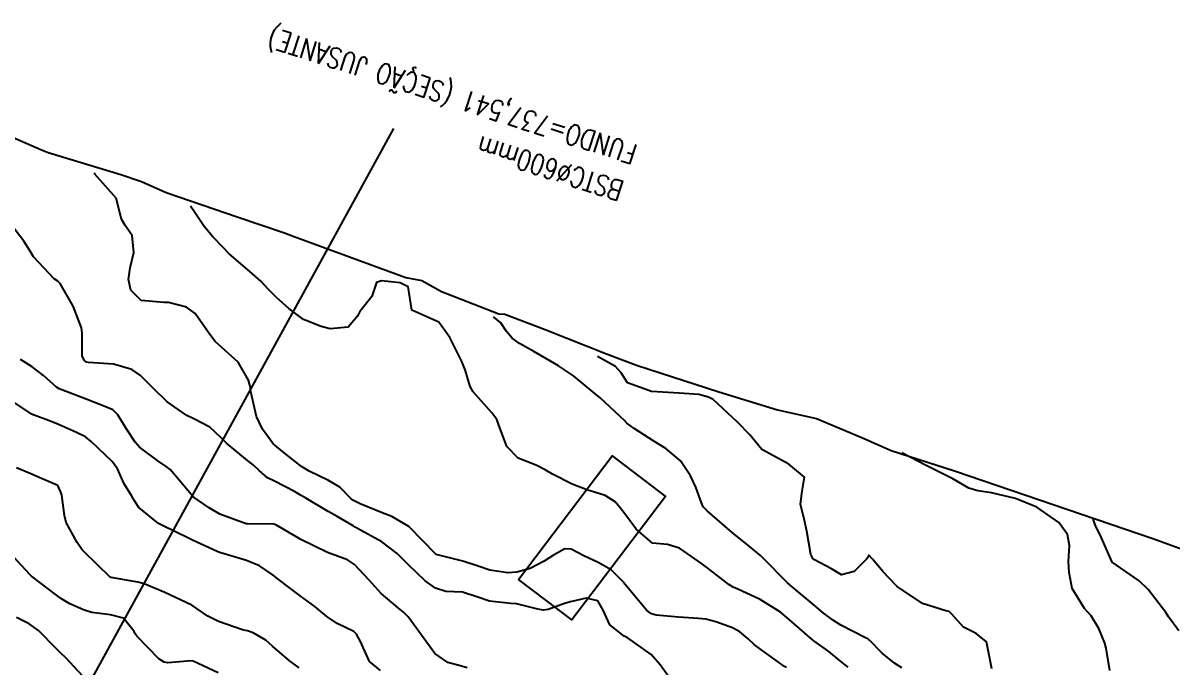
# Model space of a CAD drawing. Header units: metres. Extents: x 298520 to 308411, y 7433745 to 7450750.
# Drawn here: x 304308.5 to 304393.5, y 7440074.7 to 7440122.3 of the extents above; entities that cross this region are included whole.
import ezdxf

# ---------------------------------------------------------------- set-up
doc = ezdxf.new("R2010")
doc.units = ezdxf.units.M
doc.header["$LTSCALE"] = 10
doc.linetypes.add('CONTINUO', pattern=[0])
for name, color, linetype in [('Area', 45, 'Continuous'), ('Curvas de Nivel 1m', 11, 'Continuous'), ('Curvas de Nivel 5m', 15, 'Continuous'), ('Edificações', 30, 'Continuous'), ('TEXTO', 45, 'Continuous')]:
    doc.layers.add(name, color=color, linetype=linetype)
doc.styles.add('ROMANS', font='romans', dxfattribs={"height": 0.2})

msp = doc.modelspace()

# ---------------------------------------------------------------- linework, layer by layer
at = {"layer": 'Area'}
msp.add_polyline3d([(304307.754, 7440113.824, 772.359), (304309.897, 7440112.911, 755.918), (304310.396, 7440112.714, 773.395), (304315.753, 7440111.082, 756.626), (304317.291, 7440110.565, 775.229), (304319.106, 7440109.758, 757.45), (304324.436, 7440107.919, 757.107), (304327.874, 7440106.767, 767.367), (304328.515, 7440106.528, 769.318), (304336.832, 7440103.457, 757.286), (304338.003, 7440103.256, 757.267), (304339.473, 7440102.442, 775.46), (304343.703, 7440100.777, 757.475), (304344.139, 7440100.755, 757.224), (304347.127, 7440099.62, 773.019), (304351.654, 7440097.826, 758.749), (304353.89, 7440096.989, 758.278), (304359.958, 7440095.031, 774.317), (304364.307, 7440093.688, 759.476), (304367.201, 7440093.041, 774.747), (304370.598, 7440091.622, 762.92), (304372.697, 7440090.681, 774.768), (304377.379, 7440089.171, 763.388), (304392.059, 7440084.177, 777.798), (304395.366, 7440082.983, 761.29)], dxfattribs=at)
at = {"layer": 'Curvas de Nivel 1m', "flags": 128}
for points, elevation in [([(304364.962, 7440074.656), (304364.833, 7440074.731), (304362.976, 7440076.056), (304362.578, 7440076.355), (304362.129, 7440076.763), (304361.51, 7440077.294), (304360.991, 7440077.593), (304359.756, 7440078.032), (304358.997, 7440078.211), (304358.467, 7440078.277), (304356.998, 7440078.38), (304355.33, 7440078.516), (304355.001, 7440078.626), (304354.659, 7440078.853), (304353.032, 7440080.819), (304352.998, 7440080.871), (304352.02, 7440081.863), (304351.048, 7440082.401), (304349.991, 7440082.911), (304349.06, 7440083.398), (304348.575, 7440083.413), (304347.746, 7440082.94), (304347.048, 7440082.504), (304346.028, 7440081.975), (304345.04, 7440081.692), (304344.362, 7440081.654), (304343.041, 7440081.848), (304342.172, 7440082.131), (304341.048, 7440082.496), (304339.084, 7440083.009), (304339.053, 7440083.021), (304339.025, 7440083.04), (304337.082, 7440085.032), (304337.046, 7440085.061), (304335.809, 7440085.798), (304335.093, 7440086.077), (304333.457, 7440086.749), (304333.101, 7440086.914), (304332.969, 7440086.98), (304332.796, 7440087.115), (304331.96, 7440087.976), (304331.116, 7440088.471), (304329.696, 7440089.154), (304329.128, 7440089.514), (304327.708, 7440090.611), (304327.151, 7440091.073), (304327.091, 7440091.12), (304327.032, 7440091.182), (304326.229, 7440092.259), (304325.788, 7440093.201), (304325.381, 7440095.026), (304325.358, 7440095.208), (304325.34, 7440095.344), (304325.21, 7440095.876), (304324.429, 7440097.218), (304323.234, 7440098.301), (304322.742, 7440098.742), (304322.338, 7440099.244), (304321.266, 7440100.802), (304320.614, 7440101.267), (304319.276, 7440101.615), (304318.937, 7440101.623), (304317.278, 7440101.772), (304316.515, 7440102.541), (304316.319, 7440103.315), (304316.45, 7440104.169), (304316.727, 7440105.309), (304316.594, 7440106.57), (304316.078, 7440107.319), (304315.802, 7440107.777), (304315.424, 7440109.329), (304313.853, 7440111.112), (304313.833, 7440111.2)], 756), ([(304369.523, 7440074.674), (304368.967, 7440075.117), (304368.102, 7440075.821), (304366.982, 7440076.63), (304366.875, 7440076.711), (304364.999, 7440078.345), (304364.516, 7440078.735), (304363.017, 7440079.682), (304361.376, 7440080.427), (304361.03, 7440080.583), (304360.714, 7440080.783), (304359.046, 7440082.073), (304358.624, 7440082.382), (304358.022, 7440082.815), (304357.062, 7440083.463), (304356.168, 7440083.738), (304355.068, 7440083.828), (304353.858, 7440084.862), (304353.093, 7440085.898), (304352.683, 7440086.46), (304352.299, 7440086.882), (304351.574, 7440087.359), (304351.109, 7440087.511), (304350.275, 7440087.744), (304349.116, 7440088.195), (304347.679, 7440088.934), (304347.128, 7440089.268), (304346.517, 7440089.565), (304345.14, 7440090.118), (304344.292, 7440090.979), (304343.789, 7440092.362), (304343.55, 7440092.986), (304343.18, 7440093.47), (304341.82, 7440095.011), (304341.599, 7440095.406), (304341.219, 7440096.645), (304341.074, 7440097.021), (304340.951, 7440097.298), (304340.08, 7440099.032), (304339.26, 7440100.166), (304337.273, 7440101.06), (304337.012, 7440102.786), (304336.414, 7440103.073), (304335.03, 7440103.226), (304334.676, 7440103.096), (304334.318, 7440102.064), (304333.557, 7440101.107), (304333.421, 7440100.958), (304333.266, 7440100.618), (304332.566, 7440099.807), (304331.251, 7440099.673), (304330.562, 7440099.838), (304329.261, 7440100.352), (304328.181, 7440101.171), (304327.281, 7440101.985), (304326.684, 7440102.586), (304326.123, 7440103.198), (304325.303, 7440103.907), (304323.78, 7440105.225), (304323.327, 7440105.673), (304322.558, 7440106.465), (304321.922, 7440107.244), (304321.184, 7440108.342), (304320.903, 7440108.75)], 757), ([(304373.485, 7440074.625), (304372.966, 7440074.966), (304372.038, 7440075.708), (304371.101, 7440076.658), (304371.043, 7440076.719), (304370.984, 7440076.762), (304370.807, 7440076.839), (304368.994, 7440077.784), (304368.434, 7440078.125), (304367.679, 7440078.7), (304367.011, 7440079.256), (304365.231, 7440080.728), (304365.035, 7440080.911), (304363.232, 7440082.748), (304363.055, 7440082.915), (304362.206, 7440083.622), (304361.079, 7440084.532), (304360.781, 7440084.783), (304359.097, 7440086.235), (304358.82, 7440086.524), (304358.676, 7440086.806), (304358.279, 7440087.977), (304357.872, 7440088.819), (304357.139, 7440089.912), (304356.061, 7440090.841), (304355.158, 7440091.377), (304353.713, 7440092.319), (304353.171, 7440092.696), (304353.089, 7440092.788), (304353.016, 7440092.872), (304351.198, 7440094.572), (304350.814, 7440094.904), (304349.216, 7440096.193), (304348.114, 7440096.931), (304347.228, 7440097.464), (304346.289, 7440098.01), (304345.239, 7440098.585), (304344.704, 7440098.975), (304344.262, 7440099.477), (304343.86, 7440100.119), (304343.323, 7440100.56)], 758), ([(304380.159, 7440074.548), (304379.955, 7440075.568), (304379.746, 7440076.552), (304378.989, 7440077.156), (304378.047, 7440077.628), (304377.19, 7440078.587), (304377.006, 7440078.782), (304376.751, 7440078.848), (304375.015, 7440079.386), (304373.161, 7440080.629), (304373.034, 7440080.752), (304372.125, 7440081.725), (304371.317, 7440082.656), (304371.057, 7440082.94), (304370.951, 7440082.765), (304370.892, 7440082.662), (304369.972, 7440081.743), (304369.041, 7440081.497), (304368.306, 7440081.951), (304367.052, 7440082.605), (304366.925, 7440082.711), (304366.766, 7440083.005), (304366.484, 7440084.716), (304366.306, 7440085.503), (304366.01, 7440086.721), (304366.142, 7440087.691), (304366.292, 7440088.718), (304365.137, 7440089.677), (304363.153, 7440090.75), (304362.251, 7440091.851), (304361.351, 7440092.777), (304359.542, 7440094.453), (304359.2, 7440094.625), (304358.501, 7440094.811), (304357.031, 7440094.918), (304355.001, 7440095.056), (304353.211, 7440095.674), (304352.755, 7440096.414), (304352.326, 7440096.883), (304350.993, 7440097.64)], 759), ([(304341.357, 7440074.614), (304340.959, 7440074.743), (304339.931, 7440075.03), (304338.969, 7440075.677), (304337.997, 7440077.05), (304336.996, 7440078.382), (304336.667, 7440078.732), (304336.257, 7440079.071), (304335.018, 7440080.124), (304334.12, 7440081.099), (304333.044, 7440082.251), (304332.526, 7440082.596), (304331.053, 7440083.14), (304329.067, 7440084.114), (304327.281, 7440085.178), (304327.084, 7440085.248), (304325.132, 7440085.258), (304325.083, 7440085.257), (304325.025, 7440085.27), (304323.09, 7440085.974), (304322.298, 7440086.445), (304321.103, 7440087.26), (304319.413, 7440089.277), (304319.126, 7440089.503), (304318.495, 7440089.924), (304317.147, 7440090.933), (304316.817, 7440091.305), (304316.17, 7440092.322), (304315.532, 7440093.325), (304315.178, 7440093.688), (304314.571, 7440093.947), (304313.19, 7440094.472), (304311.398, 7440095.17), (304311.201, 7440095.251), (304311.019, 7440095.373), (304310.055, 7440096.231), (304309.218, 7440096.858), (304308.358, 7440097.409)], 754), ([(304334.953, 7440074.432), (304334.145, 7440075.098), (304333.466, 7440076.617), (304333.192, 7440077.108), (304332.985, 7440077.3), (304331.764, 7440077.902), (304330.996, 7440078.419), (304330.104, 7440079.149), (304329.015, 7440079.955), (304327.394, 7440081.176), (304327.036, 7440081.47), (304326.009, 7440082.162), (304325.046, 7440082.557), (304323.155, 7440083.126), (304323.052, 7440083.154), (304322.997, 7440083.175), (304322.877, 7440083.233), (304321.065, 7440084.071), (304319.555, 7440084.796), (304319.079, 7440085.009), (304318.551, 7440085.285), (304317.095, 7440086.48), (304316.766, 7440086.972), (304316.569, 7440087.308), (304316.02, 7440088.224), (304315.513, 7440089.324), (304315.131, 7440089.87), (304313.579, 7440091.346), (304313.156, 7440091.684), (304312.491, 7440092.026), (304311.165, 7440092.596), (304310.616, 7440092.827), (304309.173, 7440093.376), (304309.13, 7440093.4), (304307.192, 7440094.69)], 753), ([(304328.955, 7440074.628), (304328.206, 7440075.168), (304326.973, 7440076.227), (304326.472, 7440076.682), (304325.539, 7440077.202), (304325.13, 7440077.354), (304324.985, 7440077.388), (304324.765, 7440077.433), (304322.991, 7440078.039), (304322.203, 7440078.45), (304321.003, 7440079.26), (304319.017, 7440080.195), (304317.499, 7440080.822), (304317.028, 7440080.962), (304315.061, 7440081.301), (304315.033, 7440081.305), (304314.988, 7440081.33), (304313.051, 7440083.191), (304312.969, 7440083.268), (304312.897, 7440083.352), (304312.532, 7440083.887), (304311.723, 7440085.37), (304311.589, 7440085.874), (304311.401, 7440087.376), (304311.336, 7440087.607), (304311.11, 7440088.087), (304309.894, 7440088.614), (304309.118, 7440088.958), (304308.06, 7440089.411)], 752), ([(304393.975, 7440077.367), (304393.22, 7440078.397), (304393.008, 7440078.708), (304391.698, 7440080.413), (304391.039, 7440081.059), (304389.053, 7440082.44), (304388.169, 7440084.454), (304387.844, 7440085.078), (304387.653, 7440085.61)], 761), ([(304322.948, 7440074.266), (304321.108, 7440075.111), (304320.961, 7440075.131), (304319.25, 7440074.985), (304318.96, 7440075.056), (304318.581, 7440075.284), (304316.979, 7440076.939), (304316.825, 7440077.146), (304316.742, 7440077.304), (304315.964, 7440078.287), (304314.995, 7440078.543), (304313.631, 7440078.716), (304313.006, 7440078.909), (304311.987, 7440079.365), (304311.376, 7440079.734), (304311.019, 7440079.992), (304309.167, 7440081.399), (304309.034, 7440081.521), (304307.277, 7440083.418)], 751)]:
    msp.add_lwpolyline(points, dxfattribs=dict(at, elevation=elevation))
at = {"layer": 'Curvas de Nivel 5m', "flags": 128}
for points, elevation in [([(304356.936, 7440073.028), (304355.628, 7440074.843), (304354.971, 7440075.619), (304353.193, 7440076.868), (304352.984, 7440076.969), (304351.909, 7440077.803), (304351.424, 7440078.894), (304351.013, 7440079.588), (304350.155, 7440079.77), (304349.012, 7440079.508), (304348.565, 7440079.371), (304347.358, 7440078.945), (304347.002, 7440078.882), (304346.602, 7440078.954), (304345.009, 7440079.349), (304344.593, 7440079.391), (304343.011, 7440079.556), (304342.164, 7440079.855), (304341.021, 7440080.222), (304339.798, 7440080.256), (304339.025, 7440080.505), (304338.258, 7440081.048), (304337.044, 7440082.201), (304336.623, 7440082.641), (304336.193, 7440083.073), (304335.065, 7440083.924), (304333.262, 7440084.926), (304333.082, 7440085.027), (304332.941, 7440085.112), (304331.763, 7440085.803), (304331.093, 7440086.188), (304329.433, 7440087.157), (304329.105, 7440087.358), (304328.614, 7440087.659), (304327.115, 7440088.41), (304326.601, 7440088.671), (304325.993, 7440089.197), (304325.54, 7440089.615), (304325.134, 7440089.937), (304323.568, 7440091.226), (304323.157, 7440091.651), (304322.342, 7440092.419), (304321.171, 7440093.029), (304320.64, 7440093.265), (304319.188, 7440094.283), (304318.151, 7440095.291), (304317.212, 7440096.235), (304316.579, 7440096.672), (304315.22, 7440097.062), (304313.38, 7440097.19), (304313.222, 7440097.22), (304313.054, 7440097.352), (304312.912, 7440097.667), (304312.914, 7440099.353), (304312.862, 7440099.74), (304312.252, 7440101.36), (304311.289, 7440103.027), (304311.113, 7440103.195), (304310.844, 7440103.377), (304309.317, 7440104.994), (304309.059, 7440105.403), (304308.59, 7440106.148), (304307.623, 7440107.417)], 755), ([(304388.864, 7440074.441), (304388.605, 7440076.072), (304388.504, 7440076.447), (304388.062, 7440077.523), (304387.482, 7440078.463), (304387.011, 7440079.004), (304386.096, 7440080.479), (304385.857, 7440081.669), (304385.829, 7440082.482), (304385.895, 7440083.657), (304385.745, 7440084.483), (304385.092, 7440085.375), (304383.479, 7440086.506), (304381.889, 7440087.135), (304380.114, 7440087.549), (304379.114, 7440087.703), (304378.449, 7440087.903), (304377.263, 7440088.588), (304375.288, 7440089.57), (304373.493, 7440090.52)], 760), ([(304312.943, 7440074.024), (304311.688, 7440075.369), (304311.316, 7440075.724), (304310.97, 7440076.067), (304309.67, 7440077.393), (304308.99, 7440077.889), (304308.055, 7440078.351)], 750)]:
    msp.add_lwpolyline(points, dxfattribs=dict(at, elevation=elevation))
at = {"layer": 'Edificações'}
msp.add_lwpolyline([(304345.166, 7440081.148), (304352.077, 7440090.278), (304356.015, 7440087.297), (304349.104, 7440078.167)], close=True, dxfattribs=at)
at = {"layer": 'TEXTO', "linetype": 'CONTINUO'}
msp.add_polyline3d([(304335.923, 7440114.479, 0), (304238.134, 7439936.332, 0)], dxfattribs=at)

# ---------------------------------------------------------------- texts
at = {"layer": 'TEXTO', "style": 'ROMANS', "width": 0.8}
for s, p in [('FUNDO=737,541 (SEÇÃO JUSANTE)', (304354.05, 7440113.232)), ('BSTCØ600mm', (304353.059, 7440110.512))]:
    msp.add_text(s, height=1.5, rotation=162.14056, dxfattribs=at).set_placement(p)

doc.saveas('drawing.dxf')
